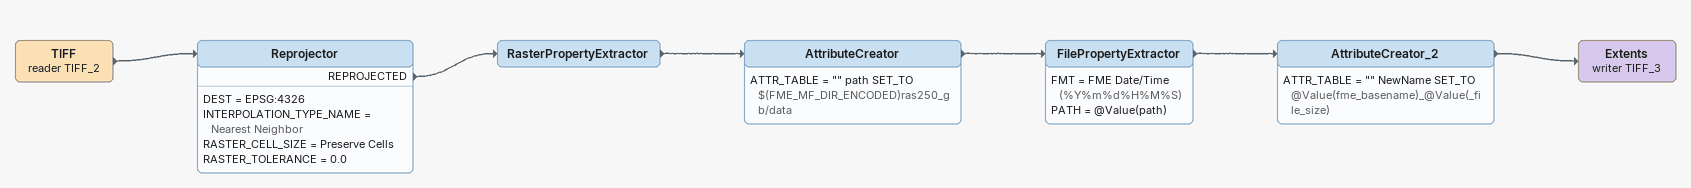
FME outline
TIFF (reader TIFF_2)
    -> Reprojector
Reprojector
    DEST = EPSG:4326
    INTERPOLATION_TYPE_NAME = Nearest Neighbor
    RASTER_CELL_SIZE = Preserve Cells
    RASTER_TOLERANCE = 0.0
    REPROJECTED -> RasterPropertyExtractor
RasterPropertyExtractor
    -> AttributeCreator
AttributeCreator
    ATTR_TABLE = "" path SET_TO $(FME_MF_DIR_ENCODED)ras250_gb/data
    -> FilePropertyExtractor
FilePropertyExtractor
    FMT = FME Date/Time (%Y%m%d%H%M%S)
    PATH = @Value(path)
    -> AttributeCreator_2
AttributeCreator_2
    ATTR_TABLE = "" NewName SET_TO @Value(fme_basename)_@Value(_file_size)
    -> Extents (writer TIFF_3)
Extents (writer TIFF_3)
